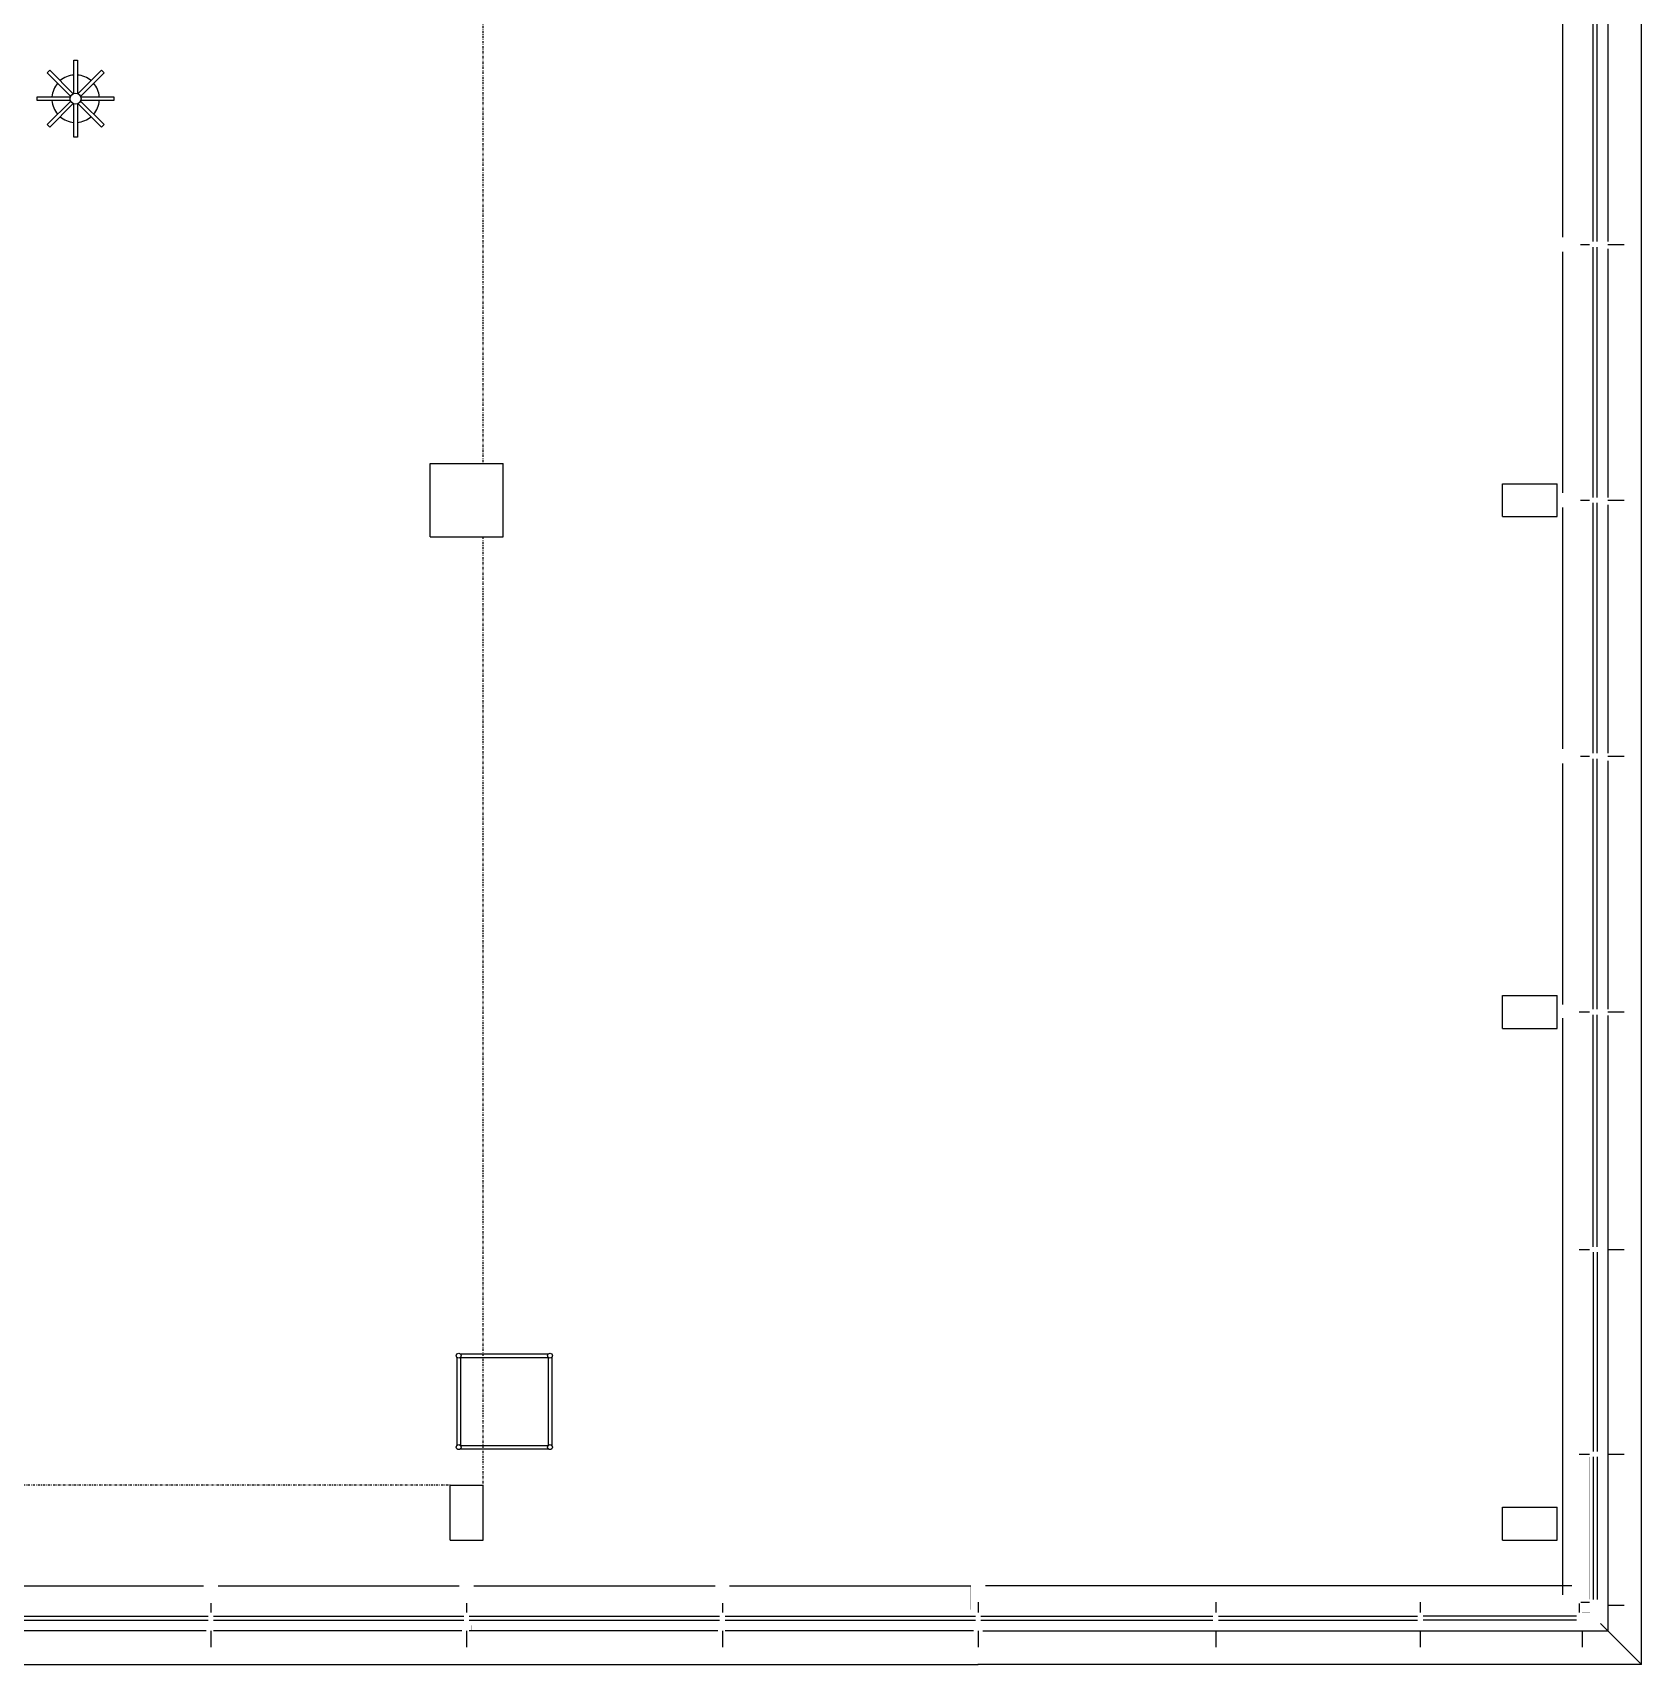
# Model space of a CAD drawing. Extents: x 7705 to 8778, y -6493 to -5330.
# Drawn here: x 8431.6 to 8778.2, y -6493.3 to -6141.7 of the extents above; entities that cross this region are included whole.
import ezdxf

# ---------------------------------------------------------------- set-up
doc = ezdxf.new("R2010")
doc.units = 0
doc.linetypes.add('DOT_DASH', pattern=[1, 0, -0.25, 0.5, -0.25])
doc.linetypes.add('LONG_DASHES', pattern=[1.5, 1, -0.5])
doc.layers.get('0').update_dxf_attribs({"linetype": 'CONTINUOUS'})
for name, color, linetype in [('72US002D01_LINIEN-ZUBEHÖR', 7, 'CONTINUOUS'), ('72USSH2D01_LINIEN-MITTEL', 7, 'CONTINUOUS'), ('A-NEU-GRUNDRISS', 7, 'CONTINUOUS'), ('A-NEU-WAND-BETON', 7, 'CONTINUOUS'), ('FM_OBJEKT_RAUM', 7, 'CONTINUOUS')]:
    doc.layers.add(name, color=color, linetype=linetype)

# ---------------------------------------------------------------- blocks, each defined once
blk = doc.blocks.new('*D000011')
at = {"layer": 'FM_OBJEKT_RAUM', "color": 250, "linetype": 'CONTINUOUS', "const_width": 0.00174}
blk.add_lwpolyline([(8528.6074, -6454.6787), (8528.6074, -6250.3481), (8532.9375, -6250.3481), (8532.9375, -6234.6001), (8532.9375, -6234.6001), (8528.6074, -6234.6001), (8528.6074, -6134.1675), (8528.6074, -6132.8286), (8748.291, -6132.8286), (8748.291, -6135.7817), (8760.1016, -6135.7817), (8760.1016, -6132.2383), (8761.2852, -6132.2383), (8761.2852, -6238.9312), (8760.1016, -6238.9312), (8760.1016, -6246.0176), (8748.291, -6246.0176), (8748.291, -6238.9312), (8760.1016, -6238.9312), (8761.2852, -6238.9312), (8761.2852, -6349.167), (8760.1016, -6349.167), (8748.291, -6349.167), (8748.291, -6356.2534), (8760.1016, -6356.2534), (8760.1016, -6349.167), (8761.2852, -6349.167), (8761.2852, -6459.4028), (8760.1016, -6459.4028), (8760.1016, -6466.4897), (8748.291, -6466.4897), (8748.291, -6459.4028), (8760.1016, -6459.4028), (8761.2832, -6459.4028), (8761.2832, -6476.333), (8530.6563, -6476.333), (8525.0645, -6476.3335), (8525.0645, -6466.4897), (8528.6074, -6466.4897), (8528.6074, -6454.6787)], close=True, dxfattribs=at)
blk = doc.blocks.new('*D000019')
at = {"layer": 'FM_OBJEKT_RAUM', "color": 250, "linetype": 'CONTINUOUS', "const_width": 0.00174}
blk.add_lwpolyline([(8414.8281, -6135.7817), (8431.3633, -6135.7817), (8431.7559, -6135.7817), (8447.8984, -6135.7817), (8447.8984, -6132.8286), (8528.6074, -6132.8286), (8528.6074, -6234.6001), (8517.1895, -6234.6001), (8517.1895, -6250.3481), (8528.6074, -6250.3481), (8528.6074, -6454.6787), (8521.5195, -6454.6787), (8521.5195, -6466.4897), (8525.0645, -6466.4897), (8525.0645, -6476.3335), (8414.8281, -6476.3335), (8414.8281, -6466.4897), (8418.3711, -6466.4897), (8418.3711, -6454.6787), (8414.8281, -6454.6787), (8414.8281, -6250.3481), (8422.7012, -6250.3481), (8422.7012, -6234.6001), (8414.8281, -6234.6001)], close=True, dxfattribs=at)
blk = doc.blocks.new('*D000033')
at = {"layer": 'A-NEU-GRUNDRISS', "color": 250, "linetype": 'CONTINUOUS'}
for p, q in [((8416.4023, -6476.3335), (8468.3711, -6476.3335)), ((8469.9453, -6480.1123), (8469.9453, -6482.0796)), ((8415.418, -6482.9048), (8469.3555, -6482.9048)), ((8415.418, -6483.7314), (8469.3555, -6483.7314)), ((8468.9531, -6486.0171), (8415.418, -6486.0171)), ((8469.9453, -6486.0171), (8469.9453, -6489.5728)), ((8414.8281, -6493.2603), (8469.9453, -6493.2603))]:
    blk.add_line(p, q, dxfattribs=at)
at = {"layer": 'A-NEU-GRUNDRISS', "color": 250, "linetype": 'CONTINUOUS', "const_width": 0.00174}
for points in [[(8468.3711, -6476.3335), (8471.5215, -6476.3335), (8471.5215, -6481.4512), (8468.3711, -6481.4512)], [(8415.418, -6482.0815), (8469.3555, -6482.0815), (8469.3555, -6484.5601), (8415.418, -6484.5601)], [(8468.9531, -6484.8359), (8470.9395, -6484.8359), (8470.9395, -6486.0171), (8468.9531, -6486.0171)], [(8469.5527, -6482.0796), (8470.3398, -6482.0796), (8470.3398, -6484.5376), (8469.5527, -6484.5376)], [(8468.873, -6487.8208), (8471.0195, -6487.8208), (8471.0195, -6489.5728), (8468.873, -6489.5728)]]:
    blk.add_lwpolyline(points, close=True, dxfattribs=at)
blk = doc.blocks.new('*D000034')
at = {"layer": 'A-NEU-GRUNDRISS', "color": 250, "linetype": 'CONTINUOUS'}
for p, q in [((8471.5195, -6476.3335), (8523.4883, -6476.3335)), ((8525.0645, -6480.1123), (8525.0645, -6482.0796)), ((8470.5371, -6482.9048), (8524.4727, -6482.9048)), ((8470.5371, -6483.7314), (8524.4727, -6483.7314)), ((8524.0703, -6486.0171), (8470.5371, -6486.0171)), ((8525.0645, -6486.0171), (8525.0645, -6489.5728)), ((8469.9453, -6493.2603), (8525.0645, -6493.2603))]:
    blk.add_line(p, q, dxfattribs=at)
at = {"layer": 'A-NEU-GRUNDRISS', "color": 250, "linetype": 'CONTINUOUS', "const_width": 0.00174}
for points in [[(8523.4883, -6476.3335), (8526.6387, -6476.3335), (8526.6387, -6481.4512), (8523.4883, -6481.4512)], [(8470.5371, -6482.0815), (8524.4727, -6482.0815), (8524.4727, -6484.5601), (8470.5371, -6484.5601)], [(8524.0703, -6484.8359), (8526.0566, -6484.8359), (8526.0566, -6486.0171), (8524.0703, -6486.0171)], [(8524.6699, -6482.0796), (8525.457, -6482.0796), (8525.457, -6484.5376), (8524.6699, -6484.5376)], [(8523.9902, -6487.8208), (8526.1367, -6487.8208), (8526.1367, -6489.5728), (8523.9902, -6489.5728)]]:
    blk.add_lwpolyline(points, close=True, dxfattribs=at)
blk = doc.blocks.new('*D000035')
at = {"layer": 'A-NEU-GRUNDRISS', "color": 250, "linetype": 'CONTINUOUS'}
for p, q in [((8526.6387, -6476.3335), (8578.6074, -6476.3335)), ((8580.1816, -6480.1123), (8580.1816, -6482.0796)), ((8525.6543, -6482.9048), (8579.5918, -6482.9048)), ((8525.6543, -6483.7314), (8579.5918, -6483.7314)), ((8579.1895, -6486.0171), (8525.6543, -6486.0171)), ((8580.1816, -6486.0171), (8580.1816, -6489.5728)), ((8525.0645, -6493.2603), (8580.1816, -6493.2603))]:
    blk.add_line(p, q, dxfattribs=at)
at = {"layer": 'A-NEU-GRUNDRISS', "color": 250, "linetype": 'CONTINUOUS', "const_width": 0.00174}
for points in [[(8578.6074, -6476.3335), (8581.7559, -6476.3335), (8581.7559, -6481.4512), (8578.6074, -6481.4512)], [(8525.6543, -6482.0815), (8579.5918, -6482.0815), (8579.5918, -6484.5601), (8525.6543, -6484.5601)], [(8579.1895, -6484.8359), (8581.1758, -6484.8359), (8581.1758, -6486.0171), (8579.1895, -6486.0171)], [(8579.7871, -6482.0796), (8580.5762, -6482.0796), (8580.5762, -6484.5376), (8579.7871, -6484.5376)], [(8579.1094, -6487.8208), (8581.2539, -6487.8208), (8581.2539, -6489.5728), (8579.1094, -6489.5728)]]:
    blk.add_lwpolyline(points, close=True, dxfattribs=at)
blk = doc.blocks.new('*D000036')
at = {"layer": 'A-NEU-GRUNDRISS', "color": 250, "linetype": 'CONTINUOUS'}
for p, q in [((8581.7559, -6476.3335), (8633.7246, -6476.3335)), ((8635.2988, -6480.1123), (8635.2988, -6482.0796)), ((8580.7715, -6482.9048), (8634.709, -6482.9048)), ((8580.7715, -6483.7314), (8634.709, -6483.7314)), ((8634.3066, -6486.0171), (8580.7715, -6486.0171)), ((8635.2988, -6486.0171), (8635.2988, -6489.5728)), ((8580.1816, -6493.2603), (8635.2988, -6493.2603))]:
    blk.add_line(p, q, dxfattribs=at)
at = {"layer": 'A-NEU-GRUNDRISS', "color": 250, "linetype": 'CONTINUOUS', "const_width": 0.00174}
for points in [[(8633.7246, -6476.3335), (8636.875, -6476.3335), (8636.875, -6481.4512), (8633.7246, -6481.4512)], [(8580.7715, -6482.0815), (8634.709, -6482.0815), (8634.709, -6484.5601), (8580.7715, -6484.5601)], [(8634.3066, -6484.8359), (8636.293, -6484.8359), (8636.293, -6486.0171), (8634.3066, -6486.0171)], [(8634.9063, -6482.0796), (8635.6934, -6482.0796), (8635.6934, -6484.5376), (8634.9063, -6484.5376)], [(8634.2266, -6487.8208), (8636.373, -6487.8208), (8636.373, -6489.5728), (8634.2266, -6489.5728)]]:
    blk.add_lwpolyline(points, close=True, dxfattribs=at)
blk = doc.blocks.new('*D000038')
at = {"layer": 'A-NEU-GRUNDRISS', "color": 250, "linetype": 'CONTINUOUS'}
for p, q in [((8761.2832, -6478.3008), (8761.2832, -6354.0884)), ((8764.8262, -6352.7104), (8767.0332, -6352.7104)), ((8767.8379, -6403.3008), (8767.8379, -6353.3013)), ((8768.666, -6403.3008), (8768.666, -6353.3013)), ((8770.9688, -6352.7104), (8774.5234, -6352.7109)), ((8770.9688, -6353.5068), (8770.9688, -6486.0181)), ((8778.2129, -6492.0801), (8778.2129, -6352.5137)), ((8778.2129, -6493.2612), (8778.2129, -6352.5137)), ((8764.8262, -6403.8916), (8767.0313, -6403.8916)), ((8767.8379, -6404.4814), (8767.8379, -6447.3955)), ((8768.666, -6404.4814), (8768.666, -6447.3955)), ((8770.9688, -6403.8921), (8774.5234, -6403.8921)), ((8764.8281, -6447.9858), (8767.0332, -6447.9863)), ((8767.8379, -6448.5767), (8767.8379, -6479.2852)), ((8768.666, -6448.5767), (8768.666, -6479.2852)), ((8770.9707, -6447.9863), (8774.5254, -6447.9863)), ((8763.252, -6476.333), (8636.875, -6476.333)), ((8635.3008, -6479.8765), (8635.3008, -6482.0811)), ((8686.4824, -6479.8765), (8686.4824, -6482.0811)), ((8730.5762, -6479.8765), (8730.5762, -6482.0811)), ((8764.8262, -6480.1709), (8764.8262, -6482.0811)), ((8765.1621, -6479.876), (8767.0332, -6479.876)), ((8770.9707, -6480.4971), (8774.5234, -6480.4971)), ((8635.8906, -6482.9019), (8685.8906, -6482.9019)), ((8635.8906, -6483.7285), (8685.8906, -6483.7285)), ((8687.0723, -6482.9038), (8729.9922, -6482.9077)), ((8687.0723, -6483.7305), (8729.9922, -6483.7344)), ((8764.2383, -6482.9077), (8731.166, -6482.9077)), ((8764.2383, -6483.7344), (8731.166, -6483.7344)), ((8769.4336, -6484.4819), (8778.2129, -6493.2612)), ((8635.3008, -6486.0186), (8635.3008, -6489.5737)), ((8636.293, -6486.0181), (8770.9688, -6486.0181)), ((8686.4824, -6486.0186), (8686.4824, -6489.5737)), ((8730.5762, -6486.0186), (8730.5762, -6489.5737)), ((8764.8262, -6486.019), (8765.4492, -6486.019)), ((8765.4492, -6486.019), (8765.4492, -6489.5728)), ((8778.2129, -6493.2612), (8635.2676, -6493.2612))]:
    blk.add_line(p, q, dxfattribs=at)
at = {"layer": 'A-NEU-GRUNDRISS', "color": 250, "linetype": 'CONTINUOUS', "const_width": 0.00174}
for points in [[(8766.4004, -6351.1357), (8761.2832, -6351.1357), (8761.2832, -6354.2852), (8766.4004, -6354.2852)], [(8770.9688, -6351.7173), (8769.7891, -6351.7173), (8769.7891, -6353.7041), (8770.9688, -6353.7041)], [(8774.5234, -6351.6704), (8772.7715, -6351.6704), (8772.7715, -6353.8164), (8774.5234, -6353.8164)], [(8769.4902, -6352.3164), (8767.0332, -6352.3164), (8767.0332, -6353.1035), (8769.4902, -6353.1035)], [(8769.4961, -6353.3013), (8767.0332, -6353.3013), (8767.0332, -6403.3008), (8769.4961, -6403.3008)], [(8766.4004, -6402.3169), (8761.2832, -6402.3169), (8761.2832, -6405.4663), (8766.4004, -6405.4663)], [(8769.4902, -6403.4976), (8767.0313, -6403.4976), (8767.0313, -6404.2852), (8769.4902, -6404.2852)], [(8769.4961, -6404.4814), (8767.0332, -6404.4814), (8767.0332, -6447.3955), (8769.4961, -6447.3955)], [(8770.9688, -6402.8984), (8769.7891, -6402.8984), (8769.7891, -6404.8853), (8770.9688, -6404.8853)], [(8774.5234, -6402.8521), (8772.7715, -6402.8521), (8772.7715, -6404.998), (8774.5234, -6404.998)], [(8766.4023, -6446.4111), (8761.2832, -6446.4111), (8761.2832, -6449.5605), (8766.4023, -6449.5605)], [(8769.4922, -6447.5923), (8767.0332, -6447.5923), (8767.0332, -6448.3794), (8769.4922, -6448.3794)], [(8769.4922, -6448.5767), (8767.0352, -6448.5767), (8767.0352, -6479.2852), (8769.4922, -6479.2852)], [(8770.9707, -6446.9932), (8769.791, -6446.9932), (8769.791, -6448.9795), (8770.9707, -6448.9795)], [(8774.5254, -6446.9463), (8772.7734, -6446.9463), (8772.7734, -6449.0923), (8774.5254, -6449.0923)], [(8636.875, -6476.333), (8633.7266, -6476.333), (8633.7266, -6481.4512), (8636.875, -6481.4512)], [(8688.0566, -6476.333), (8684.9082, -6476.333), (8684.9082, -6481.4512), (8688.0566, -6481.4512)], [(8732.1504, -6476.333), (8729.002, -6476.333), (8729.002, -6481.4512), (8732.1504, -6481.4512)], [(8766.4023, -6476.333), (8761.2832, -6476.333), (8761.2832, -6481.4507), (8766.4023, -6481.4507)], [(8769.4336, -6480.4663), (8767.1113, -6480.4663), (8767.1113, -6482.1592), (8765.416, -6482.1592), (8765.416, -6484.4819), (8769.4336, -6484.4819)], [(8769.4922, -6479.4819), (8767.0332, -6479.4819), (8767.0332, -6480.2695), (8769.4922, -6480.2695)], [(8770.9688, -6478.8828), (8769.7891, -6478.8828), (8769.7891, -6480.8696), (8770.9688, -6480.8696)], [(8774.5234, -6479.876), (8772.7715, -6479.876), (8772.7715, -6480.4971), (8774.5234, -6480.4971)], [(8636.293, -6484.8369), (8634.3066, -6484.8369), (8634.3066, -6486.0181), (8636.293, -6486.0181)], [(8635.6934, -6482.0811), (8634.9063, -6482.0811), (8634.9063, -6484.5391), (8635.6934, -6484.5391)], [(8685.8906, -6482.0786), (8635.8906, -6482.0786), (8635.8906, -6484.5571), (8685.8906, -6484.5571)], [(8687.4746, -6484.8369), (8685.4883, -6484.8369), (8685.4883, -6486.0181), (8687.4746, -6486.0181)], [(8686.875, -6482.0811), (8686.0879, -6482.0811), (8686.0879, -6484.5391), (8686.875, -6484.5391)], [(8687.0723, -6482.0771), (8729.9922, -6482.0806), (8729.9922, -6484.561), (8687.0723, -6484.5571)], [(8731.5684, -6484.8369), (8729.582, -6484.8369), (8729.582, -6486.0181), (8731.5684, -6486.0181)], [(8730.9688, -6482.0811), (8730.1816, -6482.0811), (8730.1816, -6484.5391), (8730.9688, -6484.5391)], [(8764.2383, -6482.0811), (8731.166, -6482.0811), (8731.166, -6484.561), (8764.2383, -6484.561)], [(8765.8203, -6484.8369), (8763.834, -6484.8369), (8763.834, -6486.0181), (8765.8203, -6486.0181)], [(8765.2207, -6482.0811), (8764.4336, -6482.0811), (8764.4336, -6484.5391), (8765.2207, -6484.5391)], [(8636.373, -6487.8218), (8634.2285, -6487.8218), (8634.2285, -6489.5737), (8636.373, -6489.5737)], [(8687.5215, -6487.8218), (8685.375, -6487.8218), (8685.375, -6489.5737), (8687.5215, -6489.5737)], [(8731.6152, -6487.8218), (8729.4688, -6487.8218), (8729.4688, -6489.5737), (8731.6152, -6489.5737)], [(8765.4492, -6487.8208), (8764.8262, -6487.8208), (8764.8262, -6489.5728), (8765.4492, -6489.5728)]]:
    blk.add_lwpolyline(points, close=True, dxfattribs=at)
blk = doc.blocks.new('*D000040')
at = {"layer": 'A-NEU-GRUNDRISS', "color": 250, "linetype": 'CONTINUOUS'}
for p, q in [((8765.0645, -6297.5923), (8767.0313, -6297.5923)), ((8767.8574, -6352.1196), (8767.8574, -6298.1826)), ((8768.6836, -6352.1196), (8768.6836, -6298.1826)), ((8770.9688, -6297.5923), (8774.5254, -6297.5923)), ((8770.9688, -6298.585), (8770.9688, -6352.1196)), ((8778.2129, -6352.7104), (8778.2129, -6297.5923)), ((8761.2852, -6351.1357), (8761.2852, -6299.167))]:
    blk.add_line(p, q, dxfattribs=at)
at = {"layer": 'A-NEU-GRUNDRISS', "color": 250, "linetype": 'CONTINUOUS', "const_width": 0.00174}
for points in [[(8761.2852, -6299.167), (8761.2852, -6296.0176), (8766.4043, -6296.0176), (8766.4043, -6299.167)], [(8767.0313, -6297.9858), (8767.0313, -6297.1982), (8769.4902, -6297.1982), (8769.4902, -6297.9858)], [(8767.0332, -6352.1196), (8767.0332, -6298.1826), (8769.5117, -6298.1826), (8769.5117, -6352.1196)], [(8769.7871, -6298.585), (8769.7871, -6296.5981), (8770.9688, -6296.5981), (8770.9688, -6298.585)], [(8772.7734, -6298.665), (8772.7734, -6296.5195), (8774.5254, -6296.5195), (8774.5254, -6298.665)]]:
    blk.add_lwpolyline(points, close=True, dxfattribs=at)
blk = doc.blocks.new('*D000041')
at = {"layer": 'A-NEU-GRUNDRISS', "color": 250, "linetype": 'CONTINUOUS'}
for p, q in [((8765.0645, -6242.4741), (8767.0313, -6242.4741)), ((8770.9688, -6242.4741), (8774.5254, -6242.4741)), ((8778.2129, -6297.5923), (8778.2129, -6242.4741)), ((8761.2852, -6296.0176), (8761.2852, -6244.0488)), ((8767.8574, -6297.0015), (8767.8574, -6243.0649)), ((8768.6836, -6297.0015), (8768.6836, -6243.0649)), ((8770.9688, -6243.4668), (8770.9688, -6297.0015))]:
    blk.add_line(p, q, dxfattribs=at)
at = {"layer": 'A-NEU-GRUNDRISS', "color": 250, "linetype": 'CONTINUOUS', "const_width": 0.00174}
for points in [[(8761.2852, -6244.0488), (8761.2852, -6240.8994), (8766.4043, -6240.8994), (8766.4043, -6244.0488)], [(8767.0313, -6242.8677), (8767.0313, -6242.0806), (8769.4902, -6242.0806), (8769.4902, -6242.8677)], [(8769.7871, -6243.4668), (8769.7871, -6241.4805), (8770.9688, -6241.4805), (8770.9688, -6243.4668)], [(8772.7734, -6243.5474), (8772.7734, -6241.4014), (8774.5254, -6241.4014), (8774.5254, -6243.5474)], [(8767.0332, -6297.0015), (8767.0332, -6243.0649), (8769.5117, -6243.0649), (8769.5117, -6297.0015)]]:
    blk.add_lwpolyline(points, close=True, dxfattribs=at)
blk = doc.blocks.new('*D000042')
at = {"layer": 'A-NEU-GRUNDRISS', "color": 250, "linetype": 'CONTINUOUS'}
for p, q in [((8761.2852, -6240.8994), (8761.2852, -6188.9312)), ((8765.0645, -6187.3564), (8767.0313, -6187.3564)), ((8767.8574, -6241.8838), (8767.8574, -6187.9468)), ((8768.6836, -6241.8838), (8768.6836, -6187.9468)), ((8770.9688, -6187.3564), (8774.5254, -6187.3564)), ((8770.9688, -6188.3491), (8770.9688, -6241.8838)), ((8778.2129, -6242.4741), (8778.2129, -6187.3564))]:
    blk.add_line(p, q, dxfattribs=at)
at = {"layer": 'A-NEU-GRUNDRISS', "color": 250, "linetype": 'CONTINUOUS', "const_width": 0.00174}
for points in [[(8761.2852, -6188.9312), (8761.2852, -6185.7813), (8766.4043, -6185.7813), (8766.4043, -6188.9312)], [(8769.7871, -6188.3491), (8769.7871, -6186.3623), (8770.9688, -6186.3623), (8770.9688, -6188.3491)], [(8772.7734, -6188.4292), (8772.7734, -6186.2832), (8774.5254, -6186.2832), (8774.5254, -6188.4292)], [(8767.0313, -6187.75), (8767.0313, -6186.9624), (8769.4902, -6186.9624), (8769.4902, -6187.75)], [(8767.0332, -6241.8838), (8767.0332, -6187.9468), (8769.5117, -6187.9468), (8769.5117, -6241.8838)]]:
    blk.add_lwpolyline(points, close=True, dxfattribs=at)
blk = doc.blocks.new('*D000043')
at = {"layer": 'A-NEU-GRUNDRISS', "color": 250, "linetype": 'CONTINUOUS'}
for p, q in [((8761.2852, -6185.7817), (8761.2852, -6133.813)), ((8765.0645, -6132.2383), (8767.0313, -6132.2383)), ((8767.8574, -6186.7656), (8767.8574, -6132.8286)), ((8768.6836, -6186.7656), (8768.6836, -6132.8286)), ((8770.9688, -6132.2383), (8774.5254, -6132.2383)), ((8770.9688, -6133.231), (8770.9688, -6186.7656)), ((8778.2129, -6187.3564), (8778.2129, -6132.2383))]:
    blk.add_line(p, q, dxfattribs=at)
at = {"layer": 'A-NEU-GRUNDRISS', "color": 250, "linetype": 'CONTINUOUS', "const_width": 0.00174}
for points in [[(8761.2852, -6133.813), (8761.2852, -6130.6636), (8766.4043, -6130.6636), (8766.4043, -6133.813)], [(8767.0313, -6132.6318), (8767.0313, -6131.8447), (8769.4902, -6131.8447), (8769.4902, -6132.6318)], [(8767.0332, -6186.7656), (8767.0332, -6132.8286), (8769.5117, -6132.8286), (8769.5117, -6186.7656)], [(8769.7871, -6133.231), (8769.7871, -6131.2441), (8770.9688, -6131.2441), (8770.9688, -6133.231)], [(8772.7734, -6133.3115), (8772.7734, -6131.1655), (8774.5254, -6131.1655), (8774.5254, -6133.3115)]]:
    blk.add_lwpolyline(points, close=True, dxfattribs=at)
blk = doc.blocks.new('*D000213')
at = {"layer": '72USSH2D01_LINIEN-MITTEL', "color": 250, "linetype": 'CONTINUOUS'}
for p, q in [((8522.9922, -6427.1421), (8522.9922, -6446.0791)), ((8523.7402, -6426.394), (8542.6777, -6426.394)), ((8523.7402, -6427.1421), (8542.6777, -6427.1421)), ((8523.7402, -6427.1421), (8523.7402, -6446.0791)), ((8542.6777, -6427.1421), (8542.6777, -6446.0791)), ((8543.4258, -6427.1421), (8543.4258, -6446.0791)), ((8523.7402, -6446.0791), (8542.6777, -6446.0791)), ((8523.7402, -6446.8271), (8542.6777, -6446.8271))]:
    blk.add_line(p, q, dxfattribs=at)
for centre in [(8523.3672, -6426.7681), (8543.0527, -6426.7681), (8523.3672, -6446.4531), (8543.0527, -6446.4531)]:
    blk.add_circle(centre, 0.5289, dxfattribs=at)
blk = doc.blocks.new('*D000225')
at = {"layer": '72US002D01_LINIEN-ZUBEHÖR', "color": 250, "linetype": 'CONTINUOUS'}
for p, q in [((8440.4297, -6154.8643), (8440.4297, -6147.7104)), ((8440.4297, -6147.7104), (8441.2168, -6147.7104)), ((8441.2168, -6147.7104), (8441.2168, -6154.8643)), ((8434.6992, -6150.4102), (8435.2559, -6149.8535)), ((8439.7578, -6155.4692), (8434.6992, -6150.4102)), ((8435.2559, -6149.8535), (8440.3145, -6154.9121)), ((8441.332, -6154.9121), (8446.3906, -6149.8535)), ((8446.9473, -6150.4102), (8441.8887, -6155.4692)), ((8446.3906, -6149.8535), (8446.9473, -6150.4102)), ((8432.5547, -6156.3716), (8432.5547, -6155.5845)), ((8432.5547, -6155.5845), (8439.709, -6155.5845)), ((8439.709, -6156.3716), (8432.5547, -6156.3716)), ((8434.6992, -6161.5459), (8439.7578, -6156.4873)), ((8440.3145, -6157.0439), (8435.2559, -6162.1025)), ((8440.4297, -6164.2456), (8440.4297, -6157.0918)), ((8441.2168, -6157.0918), (8441.2168, -6164.2456)), ((8446.3906, -6162.1025), (8441.332, -6157.0439)), ((8441.8887, -6156.4873), (8446.9473, -6161.5459)), ((8441.9375, -6155.5845), (8449.0918, -6155.5845)), ((8449.0918, -6156.3716), (8441.9375, -6156.3716)), ((8449.0918, -6155.5845), (8449.0918, -6156.3716)), ((8435.2559, -6162.1025), (8434.6992, -6161.5459)), ((8446.9473, -6161.5459), (8446.3906, -6162.1025)), ((8441.2168, -6164.2456), (8440.4297, -6164.2456))]:
    blk.add_line(p, q, dxfattribs=at)
blk.add_circle((8440.8223, -6155.978), 1.1811, dxfattribs=at)
for start, end in [(94.411728, 130.58827), (49.411724, 85.588272), (139.41173, 175.58827), (4.411726, 40.588276), (184.41173, 220.58827), (319.41171, 355.58829), (229.41174, 265.58829), (274.41171, 310.58829)]:
    blk.add_arc((8440.8223, -6155.978), 5.1181, start, end, dxfattribs=at)

msp = doc.modelspace()

# ---------------------------------------------------------------- linework, layer by layer
at = {"layer": 'A-NEU-GRUNDRISS', "color": 250, "linetype": 'DOT_DASH'}
for p, q in [((8528.6074, -6234.6001), (8528.6074, -6029.8765)), ((8528.6074, -6454.6787), (8528.6074, -6250.3481)), ((8521.5195, -6454.6787), (8418.3711, -6454.6787))]:
    msp.add_line(p, q, dxfattribs=at)
at = {"layer": 'A-NEU-GRUNDRISS', "color": 250, "linetype": 'LONG_DASHES', "const_width": 0.00174}
msp.add_lwpolyline([(8762.0703, -6477.1196), (8177.8198, -6477.1196), (8177.8198, -6146.4116), (7847.1123, -6146.4116), (7847.1123, -5346.4131), (8431.3633, -5346.4131), (8431.3633, -5677.1211), (8762.0703, -5677.1211)], close=True, dxfattribs=at)
at = {"layer": 'A-NEU-WAND-BETON', "color": 250, "linetype": 'CONTINUOUS'}
for p, q in [((8517.1895, -6234.6001), (8532.9375, -6234.6001)), ((8517.1895, -6250.3481), (8517.1895, -6234.6001)), ((8532.9375, -6250.3481), (8532.9375, -6234.6001)), ((8748.291, -6238.9312), (8760.1035, -6238.9312)), ((8748.291, -6246.0176), (8748.291, -6238.9312)), ((8760.1035, -6246.0176), (8760.1035, -6238.9312)), ((8748.291, -6246.0176), (8760.1035, -6246.0176)), ((8517.1895, -6250.3481), (8532.9375, -6250.3481)), ((8748.291, -6349.167), (8760.1035, -6349.167)), ((8748.291, -6356.2534), (8748.291, -6349.167)), ((8760.1035, -6356.2534), (8760.1035, -6349.167)), ((8748.291, -6356.2534), (8760.1035, -6356.2534)), ((8521.5195, -6454.6787), (8528.6074, -6454.6787)), ((8521.5195, -6466.4897), (8521.5195, -6454.6787)), ((8528.6074, -6466.4897), (8528.6074, -6454.6787)), ((8748.291, -6459.4028), (8760.1035, -6459.4028)), ((8748.291, -6466.4897), (8748.291, -6459.4028)), ((8760.1035, -6466.4897), (8760.1035, -6459.4028)), ((8521.5195, -6466.4897), (8528.6074, -6466.4897)), ((8748.291, -6466.4897), (8760.1035, -6466.4897))]:
    msp.add_line(p, q, dxfattribs=at)

# ---------------------------------------------------------------- block references
at = {"color": 0, "linetype": 'BYBLOCK'}
for name in ['*D000019', '*D000011', '*D000043', '*D000225', '*D000042', '*D000041', '*D000040', '*D000038', '*D000213', '*D000033', '*D000034', '*D000035', '*D000036']:
    msp.add_blockref(name, (0, 0), dxfattribs=at)

doc.saveas('drawing.dxf')
